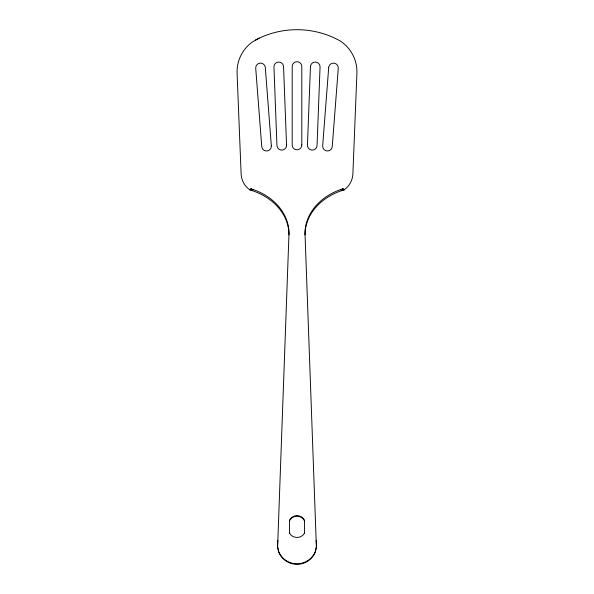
<?xml version="1.0" encoding="UTF-8"?>
<svg xmlns="http://www.w3.org/2000/svg" width="594" height="594" viewBox="0 0 594 594"><rect width="100%" height="100%" fill="white"/><g stroke="black" fill="none" stroke-linecap="round" stroke-linejoin="round"><path stroke-width="0.89" d="M255.361 40.117L259.251 38.135A88.684 88.684 0 0 1 339.709 40.659A36.731 36.731 0 0 1 356.912 73.255L352.888 173.819A20.701 20.701 0 0 1 344.238 189.835A59.652 47.951 0 0 0 305.004 234.89M259.251 38.135L252.821 41.691A36.62 36.62 0 0 0 237.088 73.255L241.112 173.819A20.701 20.701 0 0 0 249.762 189.835A59.652 47.951 0 0 1 288.996 234.89M343.614 188.617L338.647 190.303A59.652 47.951 0 0 0 305.004 233.457L316.402 547.326L316.402 546.844L315.266 551.648A19.639 19.238 0 0 1 297 563.817A19.639 19.238 0 0 1 278.735 551.648L277.598 546.844L277.598 547.326L288.996 233.457A59.652 47.951 0 0 0 255.353 190.303L250.386 188.617M316.164 540.354L316.58 546.547L315.266 552.13A19.639 19.238 0 0 1 297 564.3A19.639 19.238 0 0 1 278.735 552.13L277.42 546.547L277.836 540.354M304.529 533.553L304.529 520.366A8.301 8.13 0 0 0 289.471 520.366L289.471 533.553M289.471 520.849A8.301 8.13 0 0 1 304.529 520.849M304.529 533.07A8.561 8.383 0 0 1 289.471 533.07M310.454 66.699L307.447 145.107A4.804 4.804 0 0 0 312.058 150.089A4.804 4.804 0 0 0 317.048 145.471L320.055 67.063A4.804 4.804 0 0 0 315.444 62.08A4.804 4.804 0 0 0 310.454 66.699M328.697 67.568L322.676 145.797A4.804 4.804 0 0 0 327.101 150.958A4.804 4.804 0 0 0 332.254 146.532L338.276 68.303A4.804 4.804 0 0 0 333.858 63.142A4.804 4.804 0 0 0 328.697 67.568M342.367 189.041L340.859 189.835L344.238 189.835L342.367 189.041M251.633 189.041L249.762 189.835L253.141 189.835L251.633 189.041M271.324 145.797L265.303 67.568A4.804 4.804 0 0 0 260.142 63.142A4.804 4.804 0 0 0 255.724 68.303L261.746 146.532A4.804 4.804 0 0 0 266.899 150.958A4.804 4.804 0 0 0 271.324 145.797M286.553 145.107L283.546 66.699A4.804 4.804 0 0 0 278.556 62.08A4.804 4.804 0 0 0 273.945 67.063L276.953 145.471A4.804 4.804 0 0 0 281.942 150.089A4.804 4.804 0 0 0 286.553 145.107M301.804 144.995L301.804 66.528A4.804 4.804 0 0 0 297 61.724A4.804 4.804 0 0 0 292.196 66.528L292.196 144.995A4.804 4.804 0 0 0 297 149.799A4.804 4.804 0 0 0 301.804 144.995"/></g></svg>
